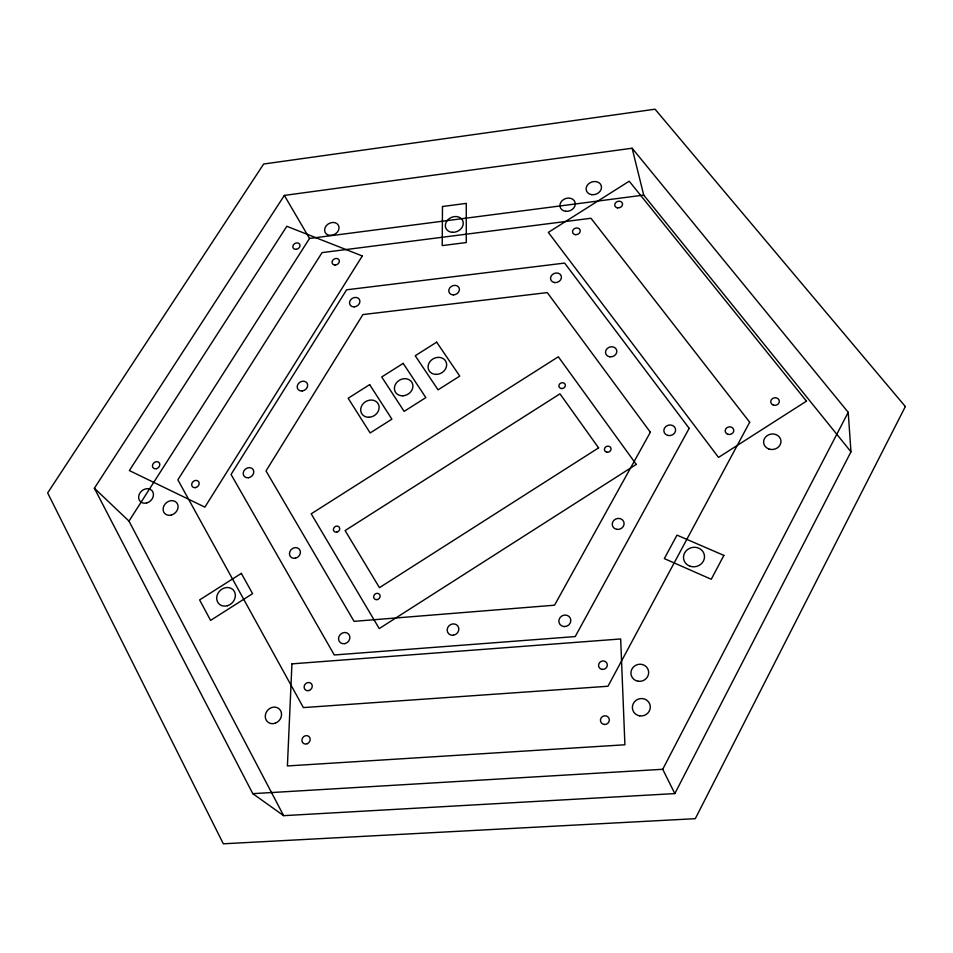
<?xml version="1.0" encoding="UTF-8"?>
<svg xmlns="http://www.w3.org/2000/svg" width="953" height="953" viewBox="0 0 953 953"><rect width="100%" height="100%" fill="white"/><g stroke="black" fill="none" stroke-linecap="round" stroke-linejoin="round"><path stroke-width="1.43" d="M674.831 793.587L850.969 451.829L848.218 412.304L632.125 148.227L284.351 195.413L94.371 488.222L252.795 793.658L283.649 815.661L674.831 793.587L662.728 769.285L848.218 412.304M283.649 815.661L128.989 521.112L309.522 238.464L643.716 195.103L850.969 451.829M252.795 793.658L662.728 769.285M94.371 488.222L128.989 521.112M284.351 195.413L309.522 238.464M632.125 148.227L643.716 195.103M442.478 206.515L442.216 245.6L466.279 242.55L466.267 203.382L442.478 206.515M291.94 663.86L287.401 765.95L624.906 744.781L620.665 638.963L291.94 663.86M905.35 406.55L695.297 818.675L223.324 843.798L47.65 492.927L263.647 164.023L655.056 109.202L905.35 406.55M723.875 555.408L711.26 579.269L664.336 558.601L676.999 535.121L723.875 555.408M749.689 422.227L607.978 686.255L303.376 707.591L177.866 479.812L322.066 252.616L590.967 218.261L749.689 422.227M689.174 428.326L575.219 636.568L334.289 654.985L231.067 474.451L346.594 289.807L564.629 263.076L689.174 428.326M650.351 432.233L554.539 605.203L354.063 621.344L266.006 470.937L362.914 314.573L547.284 292.583L650.351 432.233M362.295 255.964L204.883 507.139L129.37 470.568L286.817 226.29L362.295 255.964M598.591 447.874L379.449 587.667L345.105 530.559L559.971 393.839L598.591 447.874M636.259 464.397L379.234 628.575L311.202 513.822L558.327 356.767L636.259 464.397M806.476 401.142L718.526 457.404L548.32 232.401L629.218 181.201L806.476 401.142M241.335 573.396L199.618 599.913L210.577 620.391L252.593 593.659L241.335 573.396M369.657 384.631L348.167 398.235L370.145 432.96L391.897 419.153L369.657 384.631M403.179 363.379L381.724 376.971L404.12 411.386L425.848 397.604L403.179 363.379M436.653 342.163L415.234 355.743L438.058 389.848L459.751 376.09L436.653 342.163M336.683 532.143A3.3 2.883 -37.6 0 0 339.232 527.188A3.3 2.883 -37.6 0 0 333.776 528.069A3.3 2.883 -37.6 0 0 336.683 532.143M561.52 388.538A3.288 2.859 -22 0 0 565.177 384.416A3.288 2.859 -22 0 0 559.685 383.94A3.288 2.859 -22 0 0 561.52 388.538M606.918 452.199A3.359 3.002 -19.9 0 0 610.933 448.16A3.359 3.002 -19.9 0 0 605.358 447.231A3.359 3.002 -19.9 0 0 606.918 452.199M377.043 599.628A3.383 3.026 -39.3 0 0 379.616 594.493A3.383 3.026 -39.3 0 0 374.005 595.363A3.383 3.026 -39.3 0 0 377.043 599.628M727.961 434.318A4.3 3.812 -11.7 0 0 733.715 429.874A4.3 3.812 -11.7 0 0 726.782 427.802A4.3 3.812 -11.7 0 0 727.961 434.318M575.386 234.664A3.955 3.288 -20 0 0 580.115 230.054A3.955 3.288 -20 0 0 573.611 229.256A3.955 3.288 -20 0 0 575.386 234.664M773.264 405.073A4.312 3.788 -9.3 0 0 779.316 401.01A4.312 3.788 -9.3 0 0 772.526 398.545A4.312 3.788 -9.3 0 0 773.264 405.073M617.425 207.837A3.955 3.276 -18.2 0 0 622.464 203.513A3.955 3.276 -18.2 0 0 616.043 202.322A3.955 3.276 -18.2 0 0 617.425 207.837M768.714 448.923A8.708 7.743 -8.8 0 0 780.936 440.679A8.708 7.743 -8.8 0 0 767.213 435.592A8.708 7.743 -8.8 0 0 768.714 448.923M565.641 211.28A7.838 6.457 -20.2 0 0 575.016 202.167A7.838 6.457 -20.2 0 0 562.151 200.654A7.838 6.457 -20.2 0 0 565.641 211.28M591.884 194.674A7.838 6.445 -19.1 0 0 601.224 185.597A7.838 6.445 -19.1 0 0 588.299 184.108A7.838 6.445 -19.1 0 0 591.884 194.674M335.146 265.041A3.812 3.109 -29.7 0 0 339.101 260.026A3.812 3.109 -29.7 0 0 332.847 260.157A3.812 3.109 -29.7 0 0 335.146 265.041M195.52 487.602A4.003 3.359 -40.2 0 0 198.617 481.622A4.003 3.359 -40.2 0 0 192.125 482.873A4.003 3.359 -40.2 0 0 195.52 487.602M296.097 249.352A3.776 3.05 -30.6 0 0 299.683 244.23A3.776 3.05 -30.6 0 0 293.476 244.778A3.776 3.05 -30.6 0 0 296.097 249.352M156.447 468.673A3.967 3.276 -40.5 0 0 159.151 462.658A3.967 3.276 -40.5 0 0 152.79 464.337A3.967 3.276 -40.5 0 0 156.447 468.673M330.751 235.391A7.553 6.099 -29.2 0 0 338.565 225.516A7.553 6.099 -29.2 0 0 326.188 225.837A7.553 6.099 -29.2 0 0 330.751 235.391M171.278 515.061A8.041 6.731 -41.7 0 0 176.71 502.755A8.041 6.731 -41.7 0 0 163.785 506.126A8.041 6.731 -41.7 0 0 171.278 515.061M146.667 502.97A7.993 6.635 -41.8 0 0 152.123 490.783A7.993 6.635 -41.8 0 0 139.317 494.142A7.993 6.635 -41.8 0 0 146.667 502.97M309.094 690.496A4.324 3.86 -47.2 0 0 311.19 683.504A4.324 3.86 -47.2 0 0 304.293 685.838A4.324 3.86 -47.2 0 0 309.094 690.496M602.367 669.423A4.431 4.205 -25.5 0 0 606.99 663.407A4.431 4.205 -25.5 0 0 599.461 662.74A4.431 4.205 -25.5 0 0 602.367 669.423M307.259 743.721A4.396 3.943 -50.8 0 0 308.891 736.466A4.396 3.943 -50.8 0 0 302.03 739.302A4.396 3.943 -50.8 0 0 307.259 743.721M604.607 724.494A4.491 4.324 -29.1 0 0 608.86 718.05A4.491 4.324 -29.1 0 0 601.164 717.847A4.491 4.324 -29.1 0 0 604.607 724.494M275.143 723.244A8.696 7.719 -49.7 0 0 279.432 709.127A8.696 7.719 -49.7 0 0 265.649 713.809A8.696 7.719 -49.7 0 0 275.143 723.244M638.093 681.24A8.934 8.517 -20.3 0 0 648.195 669.745A8.934 8.517 -20.3 0 0 633.102 667.362A8.934 8.517 -20.3 0 0 638.093 681.24M639.618 715.846A9.006 8.672 -21.2 0 0 649.815 704.207A9.006 8.672 -21.2 0 0 634.567 701.706A9.006 8.672 -21.2 0 0 639.618 715.846M302.232 390.968A5.515 4.622 -33.8 0 0 307.092 383.13A5.515 4.622 -33.8 0 0 298.003 384.154A5.515 4.622 -33.8 0 0 302.232 390.968M354.206 306.866A5.42 4.491 -29.8 0 0 359.46 299.516A5.42 4.491 -29.8 0 0 350.49 300.028A5.42 4.491 -29.8 0 0 354.206 306.866M554.563 282.564A5.575 4.705 -21.2 0 0 561.269 276.013A5.575 4.705 -21.2 0 0 552.109 274.798A5.575 4.705 -21.2 0 0 554.563 282.564M453.318 294.894A5.492 4.598 -25.8 0 0 459.036 287.746A5.492 4.598 -25.8 0 0 449.899 287.699A5.492 4.598 -25.8 0 0 453.318 294.894M609.777 356.803A5.754 4.979 -19 0 0 616.639 349.989A5.754 4.979 -19 0 0 607.109 348.595A5.754 4.979 -19 0 0 609.777 356.803M667.946 435.461A5.932 5.277 -15.6 0 0 675.474 428.814A5.932 5.277 -15.6 0 0 665.742 426.587A5.932 5.277 -15.6 0 0 667.946 435.461M616.722 529.368A6.016 5.48 -19.9 0 0 623.893 522.089A6.016 5.48 -19.9 0 0 613.899 520.302A6.016 5.48 -19.9 0 0 616.722 529.368M564.128 626.574A6.099 5.694 -27.7 0 0 570.347 618.223A6.099 5.694 -27.7 0 0 560.007 617.627A6.099 5.694 -27.7 0 0 564.128 626.574M453.414 635.234A6.028 5.527 -37.3 0 0 457.845 626.002A6.028 5.527 -37.3 0 0 447.743 627.515A6.028 5.527 -37.3 0 0 453.414 635.234M344.855 643.632A5.968 5.349 -43 0 0 348.786 634.293A5.968 5.349 -43 0 0 338.994 636.461A5.968 5.349 -43 0 0 344.855 643.632M295.49 558.184A5.789 5.039 -40.2 0 0 299.397 549.273A5.789 5.039 -40.2 0 0 289.926 551.442A5.789 5.039 -40.2 0 0 295.49 558.184M248.59 477.727A5.623 4.765 -38.3 0 0 253.045 469.412A5.623 4.765 -38.3 0 0 243.861 470.973A5.623 4.765 -38.3 0 0 248.59 477.727M227.469 605.703A9.995 8.625 -44.2 0 0 233.306 589.978A9.995 8.625 -44.2 0 0 217.308 594.767A9.995 8.625 -44.2 0 0 227.469 605.703M452.389 232.318A9.244 7.588 -24.8 0 0 462.848 220.917A9.244 7.588 -24.8 0 0 447.66 220.036A9.244 7.588 -24.8 0 0 452.389 232.318M690.21 566.273A10.554 9.733 -13.1 0 0 704.386 555.194A10.554 9.733 -13.1 0 0 687.423 549.643A10.554 9.733 -13.1 0 0 690.21 566.273M435.997 374.386A9.578 8.196 -27.9 0 0 446.004 361.747A9.578 8.196 -27.9 0 0 430.077 361.473A9.578 8.196 -27.9 0 0 435.997 374.386M369.049 417.259A9.601 8.22 -31.9 0 0 378.293 403.989A9.601 8.22 -31.9 0 0 362.378 404.68A9.601 8.22 -31.9 0 0 369.049 417.259M402.881 395.805A9.59 8.208 -29.9 0 0 412.041 382.594A9.59 8.208 -29.9 0 0 396.055 383.332A9.59 8.208 -29.9 0 0 402.881 395.805"/></g></svg>
